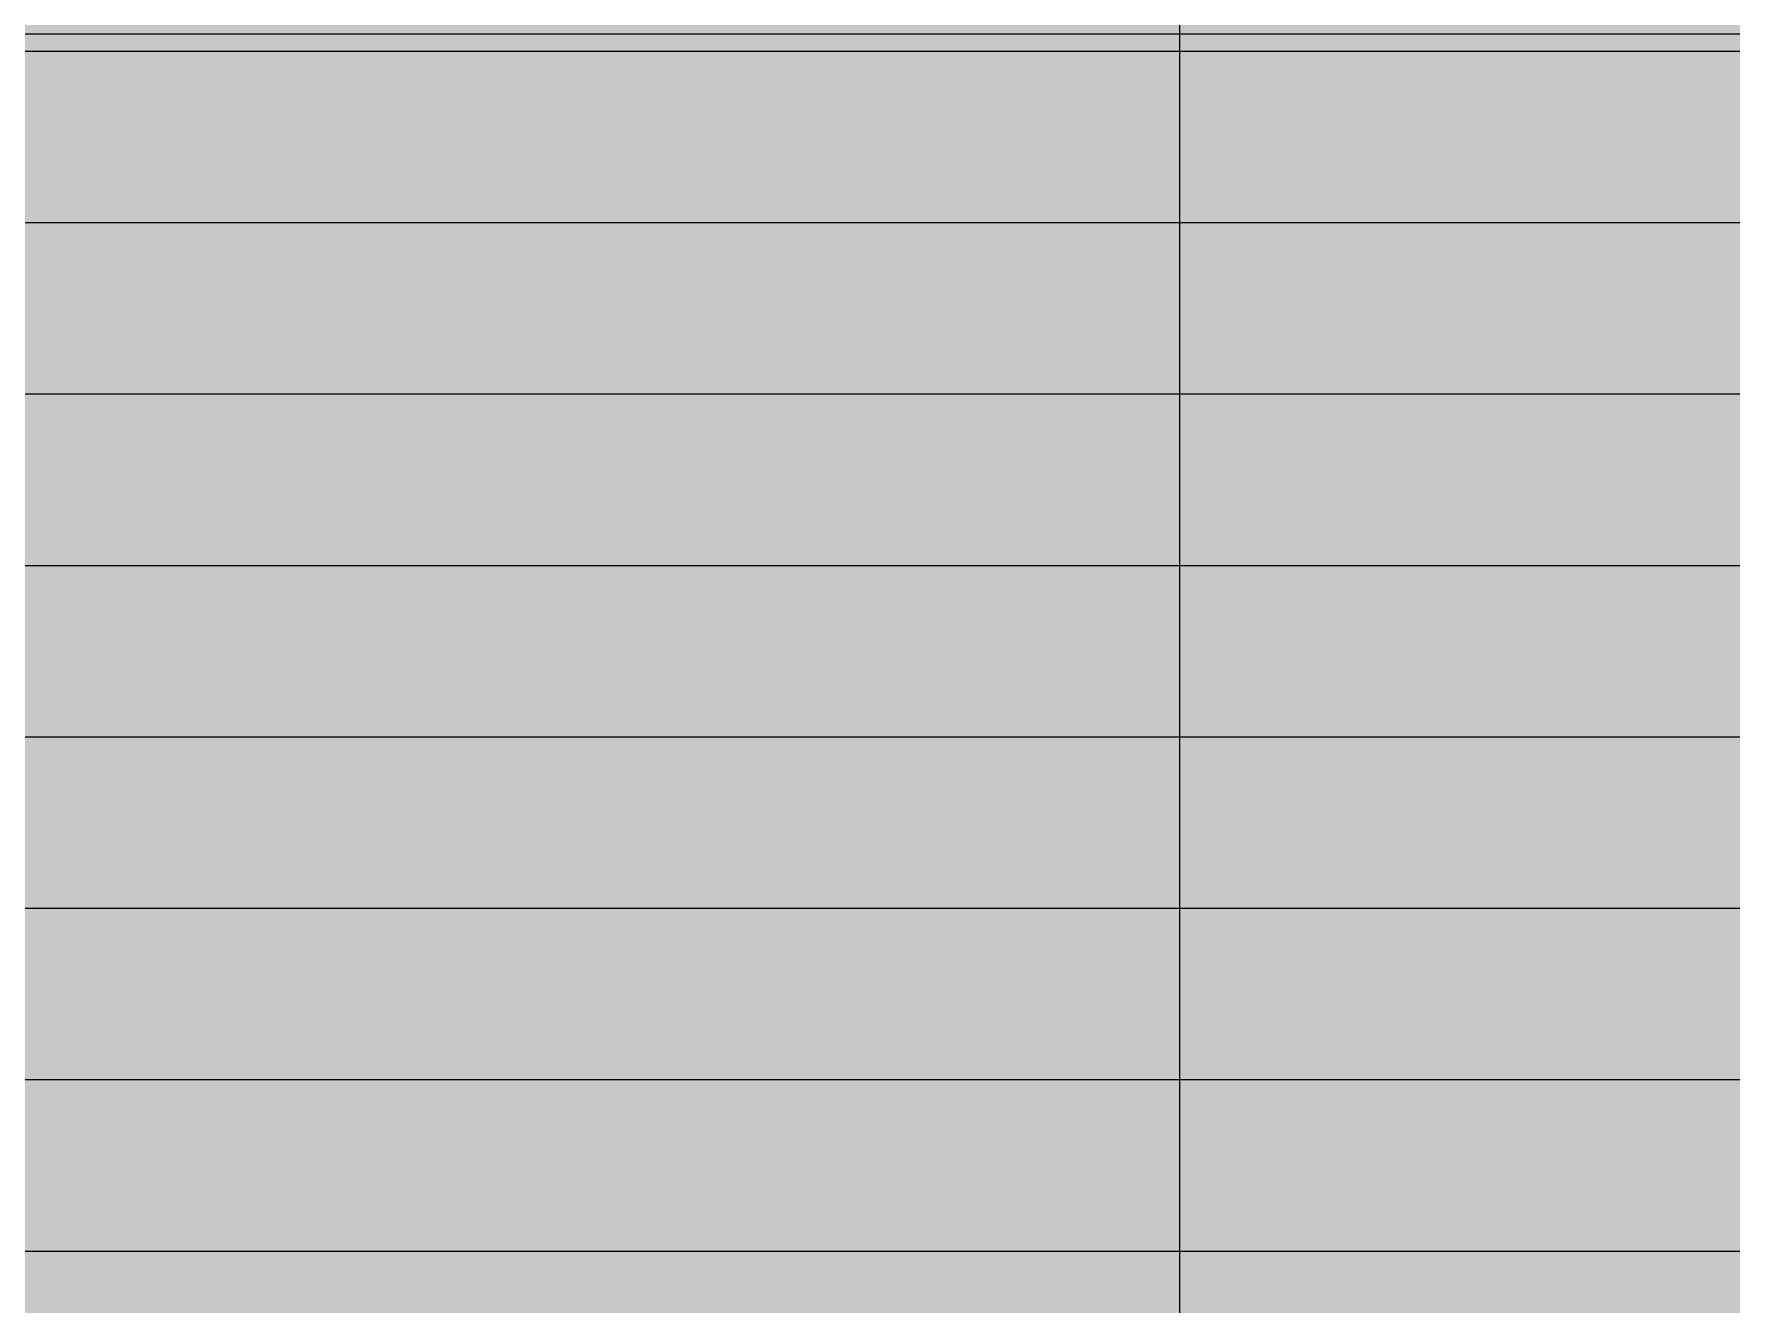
# Model space of a CAD drawing. Header units: millimetres. Extents: x 37653813 to 38677796, y 586285 to 874285.
# Drawn here: x 37929490 to 37939390, y 809233 to 816642 of the extents above; entities that cross this region are included whole.
import ezdxf

# ---------------------------------------------------------------- set-up
doc = ezdxf.new("R2010")
doc.units = ezdxf.units.MM
doc.header["$LTSCALE"] = 1000
doc.header["$MEASUREMENT"] = 0
for name, color, linetype in [('cen', 1, 'CONTINUOUS'), ('HAT-253', 253, 'CONTINUOUS'), ('먹-흰색 255', 255, 'CONTINUOUS')]:
    doc.layers.add(name, color=color, linetype=linetype)

msp = doc.modelspace()

# ---------------------------------------------------------------- hatches: boundary and pattern name
at = {"layer": '먹-흰색 255', "ltscale": 0.1}
h = msp.add_hatch(dxfattribs=at)
h.set_pattern_fill('DOTS', color=256, scale=3000)
h.paths.add_polyline_path([(37803499, 825442.5), (37969524, 825442.5), (37969524, 776642.5), (37803499, 776642.5)])

# ---------------------------------------------------------------- linework, layer by layer
at = {"layer": 'cen', "ltscale": 0.1}
msp.add_line((37936174, 749542.5), (37936174, 836435.4), dxfattribs=at)
at = {"layer": 'cen', "ltscale": 5}
msp.add_line((37725834.4, 816642.5), (37997018.4, 816642.5), dxfattribs=at)
at = {"layer": 'HAT-253', "ltscale": 0.1}
for points in [[(37803499, 816542.5), (37969524, 816542.5)], [(37803499, 815542.5), (37969524, 815542.5)], [(37803499, 814542.5), (37969524, 814542.5)], [(37803499, 813542.5), (37969524, 813542.5)], [(37803499, 812542.5), (37969524, 812542.5)], [(37803499, 811542.5), (37969524, 811542.5)], [(37803499, 810542.5), (37969524, 810542.5)], [(37803499, 809542.5), (37969524, 809542.5)]]:
    msp.add_lwpolyline(points, dxfattribs=at)

doc.saveas('drawing.dxf')
